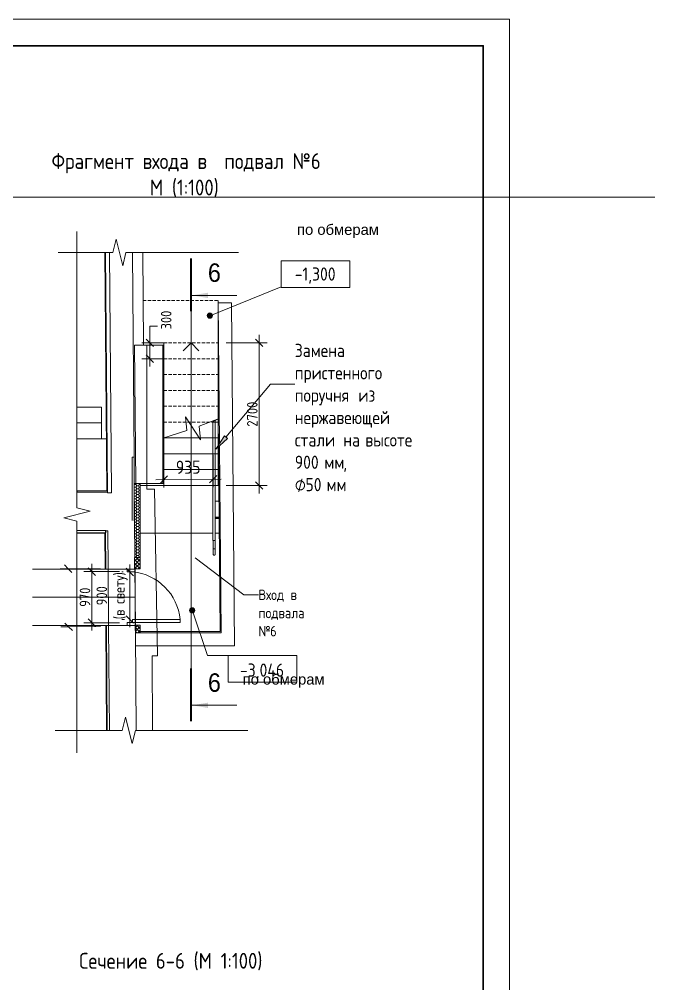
# Model space of a CAD drawing. Header units: millimetres. Extents: x 504091 to 2165846, y 135022 to 442887.
# Drawn here: x 1345022 to 1357046, y 324328 to 342586 of the extents above; entities that cross this region are included whole.
import ezdxf
from ezdxf.enums import TextEntityAlignment as Align

# ---------------------------------------------------------------- set-up
doc = ezdxf.new("R2010")
doc.units = ezdxf.units.MM
doc.linetypes.add('IMPORT-ADSK_Штриховая_ш3 п1_5 _2_', pattern=[4.5, 3, -1.5])
doc.layers.get('Defpoints').update_dxf_attribs({"color": 255})
for name, color, linetype, lineweight in [('+АР_Вспомогательная', 7, 'Continuous', 9), ('+АР_Выноски', 4, 'Continuous', 9), ('A-ANNO-DIMS', 211, 'Continuous', 9), ('A-DETL', 90, 'Continuous', 9), ('A-DETL-GENF', 92, 'Continuous', 18), ('A-DETL-MEDM', 33, 'Continuous', 9), ('A-DETL-THIN', 151, 'Continuous', 18), ('G-ANNO-SYMB', 111, 'Continuous', 9), ('G-ANNO-TEXT', 231, 'Continuous', 9), ('Ramka', 7, 'Continuous', 35), ('S-STRS', 31, 'Continuous', 9), ('S-STRS-ANNO', 31, 'Continuous', 18), ('Аннотация', 7, 'Continuous', 9), ('Барболитна входные группы План подвала_dwg', 252, 'Continuous', 9), ('Двери', 7, 'Continuous', 20), ('Ограждение', 7, 'Continuous', 18), ('Перекрытие', 7, 'Continuous', 18), ('размеры', 7, 'Continuous', 9)]:
    doc.layers.add(name, color=color, linetype=linetype, lineweight=lineweight)
doc.layers.add('ВСПОМОГАТЕЛЬНЫЙ', color=52, linetype='Continuous', lineweight=5, plot=False)
doc.styles.add('Arial', font='arial.ttf', dxfattribs={"height": 250})
doc.styles.add('GOST Common', font='GOST_Common.ttf', dxfattribs={"width": 0.9, "height": 350})
doc.styles.add('GOST Common_1', font='GOST_Common.ttf', dxfattribs={"width": 0.9, "height": 250})
doc.styles.add('GOST Common_2', font='GOST_Common.ttf', dxfattribs={"width": 0.9, "height": 200})
doc.styles.add('GOST Common_4', font='GOST_Common.ttf', dxfattribs={"width": 0.9, "height": 200})
doc.styles.add('GOST Common_6', font='GOST_Common.ttf', dxfattribs={"width": 0.9, "height": 200})
doc.styles.add('RAMKA', font='isocpeur.ttf', dxfattribs={"oblique": 15, "height": 2.5})
doc.styles.get("Standard").update_dxf_attribs({"font": 'arial.ttf'})
doc.dimstyles.new('ADSK_Основной_2_5_мм_Округление_до_10_мм', dxfattribs={"dimscale": 304.8, "dimtxt": 251.428749, "dimasz": 0.463911, "dimexe": 0.492126, "dimexo": 0.492126, "dimgap": 0.098425, "dimtad": 1, "dimdec": 0, "dimrnd": 10, "dimdsep": 46, "dimtxsty": 'GOST Common_1', "dimblk1": 'OBLIQUE', "dimblk2": 'OBLIQUE', "dimsah": 1, "dimcen": 0.09, "dimdle": 0.492126, "dimazin": 2, "dimtfac": 1, "dimtdec": 4, "dimtix": 1, "dimtmove": 0, "dimatfit": 3, "dimfxl": 0, "dimtvp": 1, "dimtolj": 1, "dimtzin": 0, "dimlwd": 20, "dimlwe": 20, "dimarcsym": 0})
doc.dimstyles.new('ADSK_Основной_2_мм', dxfattribs={"dimscale": 304.8, "dimtxt": 201.142999, "dimasz": 0.463911, "dimexe": 0.492126, "dimexo": 0.492126, "dimgap": 0.098425, "dimtad": 1, "dimrnd": 0.01, "dimdsep": 46, "dimtxsty": 'GOST Common_4', "dimblk1": 'OBLIQUE', "dimblk2": 'OBLIQUE', "dimsah": 1, "dimcen": 0.09, "dimdle": 0.492126, "dimazin": 2, "dimtfac": 1, "dimtdec": 4, "dimtix": 1, "dimtmove": 0, "dimatfit": 3, "dimfxl": 0, "dimtvp": 1, "dimtolj": 1, "dimtzin": 0, "dimlwd": 20, "dimlwe": 20, "dimarcsym": 0})
doc.dimstyles.new('ADSK_Основной_2_мм_1', dxfattribs={"dimscale": 304.8, "dimtxt": 201.142999, "dimasz": 0.463911, "dimexe": 0.492126, "dimexo": 0.492126, "dimgap": 0.098425, "dimtad": 1, "dimrnd": 0.01, "dimdsep": 46, "dimtxsty": 'GOST Common_4', "dimblk1": 'OBLIQUE', "dimblk2": 'OBLIQUE', "dimsah": 1, "dimcen": 0.09, "dimdle": 0.492126, "dimazin": 2, "dimtfac": 1, "dimtdec": 4, "dimtix": 1, "dimtmove": 1, "dimatfit": 3, "dimfxl": 0, "dimtvp": 1, "dimtolj": 1, "dimtzin": 0, "dimlwd": 20, "dimlwe": 20, "dimarcsym": 0})
pattern_1 = [(45, (1361008.09, 335595.134), (-35.35534, 35.35534), []), (135, (1361008.09, 335595.134), (-35.35534, -35.35534), [])]

# ---------------------------------------------------------------- blocks, each defined once
blk = doc.blocks.new('Барболитна входные группы План подвала_dwg_Тип перил - Перила_Внутренний_-6625185-План подвала-498548-6-6')
at = {"layer": 'Ограждение'}
for p, q in [((55402, 20152), (55402, 20105)), ((55420, 20111), (55424, 20111)), ((55442, 20105), (55442, 20152))]:
    blk.add_line(p, q, dxfattribs=at)
blk = doc.blocks.new('Барболитна входные группы План подвала_dwg_Тип перил - Перила_Внутренний_-V11-План подвала-498549-6-6')
at = {"layer": 'Ограждение', "flags": 128}
blk.add_lwpolyline([(55442, 20110), (55442, 21298), (55402, 21298), (55402, 20110)], dxfattribs=at)
blk = doc.blocks.new('Барболитна входные группы План подвала_dwg_Тип верхнего поручня - Верхний поручень_Внутренний_-6634696-План подвала-498550-6-6')
at = {"layer": 'Ограждение'}
for p, q in [((56935, 19725), (56935, 19565)), ((56975, 19565), (56975, 19725)), ((56953, 19565), (56958, 19565))]:
    blk.add_line(p, q, dxfattribs=at)
blk = doc.blocks.new('Барболитна входные группы План подвала_dwg_Тип верхнего поручня - D40 шаг 200-16091-План подвала-498551-6-6')
at = {"layer": 'Ограждение', "flags": 128}
for points in [[(0, 20), (4, 20), (8, 20), (12, 20), (16, 20), (20, 20), (24, 20), (28, 20), (31, 20), (35, 20), (39, 20), (43, 20), (46, 20), (50, 20), (53, 20), (56, 20), (60, 20), (63, 20), (66, 20), (69, 20), (72, 20), (74, 20), (77, 20), (80, 20), (82, 20), (84, 20), (86, 20), (88, 20), (90, 20), (92, 20), (93, 20), (95, 20), (96, 20), (97, 20), (98, 20), (99, 20), (99, 20), (100, 20), (100, 20), (100, 20), (100, 20), (100, 20), (100, 20), (99, 20), (99, 20), (98, 20), (97, 20), (96, 20), (95, 20), (94, 20), (92, 20), (90, 20), (89, 20), (87, 20), (85, 20), (83, 20), (80, 20), (78, 20), (75, 20), (72, 20), (70, 20), (67, 20), (64, 20), (61, 20), (57, 20), (54, 20), (51, 20), (47, 20), (44, 20), (40, 20), (36, 20), (32, 20), (29, 20), (25, 20), (21, 20), (17, 20), (13, 20), (9, 20), (5, 20), (1, 20)], [(0, -20), (4, -20), (8, -20), (12, -20), (16, -20), (20, -20), (24, -20), (28, -20), (31, -20), (35, -20), (39, -20), (43, -20), (46, -20), (50, -20), (53, -20), (56, -20), (60, -20), (63, -20), (66, -20), (69, -20), (72, -20), (74, -20), (77, -20), (80, -20), (82, -20), (84, -20), (86, -20), (88, -20), (90, -20), (92, -20), (93, -20), (95, -20), (96, -20), (97, -20), (98, -20), (99, -20), (99, -20), (100, -20), (100, -20), (100, -20), (100, -20), (100, -20), (100, -20), (99, -20), (99, -20), (98, -20), (97, -20), (96, -20), (95, -20), (94, -20), (92, -20), (90, -20), (89, -20), (87, -20), (85, -20), (83, -20), (80, -20), (78, -20), (75, -20), (72, -20), (70, -20), (67, -20), (64, -20), (61, -20), (57, -20), (54, -20), (51, -20), (47, -20), (44, -20), (40, -20), (36, -20), (32, -20), (29, -20), (25, -20), (21, -20), (17, -20), (13, -20), (9, -20), (5, -20), (1, -20)]]:
    blk.add_lwpolyline(points, close=True, dxfattribs=at)
for points in [[(0, 2), (0, 0), (0, -2)], [(100, 20), (101, 20), (102, 20), (102, 20), (103, 20), (104, 20), (105, 19), (106, 19), (106, 19), (107, 19), (108, 18), (109, 18), (109, 18), (110, 17), (111, 17), (111, 17), (112, 16), (113, 16), (113, 15), (114, 14), (114, 14), (115, 13), (115, 13), (116, 12), (116, 11), (117, 11), (117, 10), (118, 9), (118, 9), (118, 8), (119, 7), (119, 6), (119, 6), (119, 5), (120, 4), (120, 3), (120, 3), (120, 2), (120, 1), (120, 0), (120, 0), (120, -1), (120, -2), (120, -2), (120, -3), (120, -4), (119, -5), (119, -6), (119, -6), (119, -7), (118, -8), (118, -9), (118, -9), (117, -10), (117, -11), (117, -11), (116, -12), (116, -13), (115, -13), (114, -14), (114, -14), (113, -15), (113, -15), (112, -16), (111, -16), (111, -17), (110, -17), (109, -18), (109, -18), (108, -18), (107, -19), (106, -19), (106, -19), (105, -19), (104, -20), (103, -20), (103, -20), (102, -20), (101, -20), (100, -20), (100, -20)]]:
    blk.add_lwpolyline(points, dxfattribs=at)
blk = doc.blocks.new('Барболитна входные группы План подвала_dwg_Тип верхнего поручня - Верхний поручень_Внутренний_-V12-План подвала-498552-6-6')
at = {"layer": 'Ограждение', "flags": 128}
for points in [[(56975, 21965), (56975, 21997), (56935, 21979), (56935, 21965)], [(56935, 19725), (56935, 19565), (56975, 19565), (56975, 19725)]]:
    blk.add_lwpolyline(points, dxfattribs=at)
blk = doc.blocks.new('Барболитна входные группы План подвала_dwg_Тип перил - Перила_Внутренний_-6646849-План подвала-498553-6-6')
at = {"layer": 'Ограждение', "flags": 128}
blk.add_lwpolyline([(56975, 21965), (56975, 21997), (56935, 21979), (56935, 21965)], dxfattribs=at)
blk = doc.blocks.new('Барболитна входные группы План подвала_dwg_ADSK_Ограждение_Опоры_Г_образная - D15 высота60 консоль80-V13-План подвала-498554-6-6')
at = {"layer": 'Ограждение', "flags": 128}
blk.add_lwpolyline([(7.5, 20.8), (7.5, 80), (0, 80), (-7.5, 80), (-7.5, 20.8)], dxfattribs=at)
blk = doc.blocks.new('Барболитна входные группы План подвала_dwg_Высотные отметки - Рамка-12095-План подвала-498584-6-6')
at = {"layer": 'Аннотация', "flags": 128}
blk.add_lwpolyline([(-6.5, 0), (-6.5, 5), (6.5, 5), (6.5, 0)], close=True, dxfattribs=at)
blk = doc.blocks.new('_Oblique')
at = {"color": 0, "linetype": 'ByBlock', "lineweight": -2}
blk.add_line((-0.5, -0.5), (0.5, 0.5), dxfattribs=at)
blk = doc.blocks.new('*D2461')
at = {"layer": 'A-ANNO-DIMS', "color": 0, "lineweight": 20, "transparency": 16777216}
for p, q in [((1349561, 333610), (1349561, 336610)), ((1348936, 336460), (1349711, 336460)), ((1348936, 333760), (1349711, 333760))]:
    blk.add_line(p, q, dxfattribs=at)
at = {"layer": 'Defpoints', "color": 0, "lineweight": 20, "transparency": 16777216}
for p in [(1348786, 336460), (1349561, 336460), (1348786, 333760)]:
    blk.add_point(p, dxfattribs=at)
at = {"layer": 'A-ANNO-DIMS', "color": 0, "lineweight": 20, "transparency": 16777216, "xscale": 141.4, "yscale": 141.4, "zscale": 141.4}
for p, rotation in [((1349561, 336460), 90), ((1349561, 333760), 270)]:
    blk.add_blockref('_Oblique', p, dxfattribs=dict(at, rotation=rotation))
at = {"layer": 'A-ANNO-DIMS', "color": 0, "transparency": 16777216, "insert": (1349431, 335110), "char_height": 200, "width": 605.47, "attachment_point": 5, "rotation": 90, "style": 'GOST Common_4'}
blk.add_mtext('\\A1;2700', dxfattribs=at)
blk = doc.blocks.new('*D2462')
at = {"layer": 'A-ANNO-DIMS', "color": 0, "lineweight": 20, "transparency": 16777216}
for p, q in [((1347634, 336778), (1347493, 336778)), ((1347493, 336778), (1347493, 336460)), ((1347493, 336010), (1347493, 336610)), ((1347818, 336460), (1347343, 336460)), ((1347818, 336160), (1347343, 336160))]:
    blk.add_line(p, q, dxfattribs=at)
at = {"layer": 'Defpoints', "color": 0, "lineweight": 20, "transparency": 16777216}
for p in [(1347493, 336460), (1347968, 336460), (1347968, 336160)]:
    blk.add_point(p, dxfattribs=at)
at = {"layer": 'A-ANNO-DIMS', "color": 0, "lineweight": 20, "transparency": 16777216, "xscale": 141.4, "yscale": 141.4, "zscale": 141.4}
for p, rotation in [((1347493, 336460), 90), ((1347493, 336160), 270)]:
    blk.add_blockref('_Oblique', p, dxfattribs=dict(at, rotation=rotation))
at = {"layer": 'A-ANNO-DIMS', "color": 0, "transparency": 16777216, "insert": (1347702, 336714), "char_height": 200, "width": 454.11, "attachment_point": 1, "rotation": 90, "line_spacing_factor": 1.022761, "style": 'GOST Common_4'}
blk.add_mtext('\\A1;300', dxfattribs=at)
blk = doc.blocks.new('*D2518')
at = {"layer": 'Defpoints', "color": 0, "lineweight": 20, "transparency": 16777216}
for p in [(1347140, 332123), (1347112, 331223), (1347163, 331223)]:
    blk.add_point(p, dxfattribs=at)
at = {"layer": 'размеры', "color": 0, "transparency": 16777216}
for p, q in [((1346990, 332123), (1346962, 332123)), ((1347112, 332123), (1347112, 332264)), ((1347112, 332123), (1347112, 331223)), ((1347013, 331223), (1346962, 331223)), ((1347112, 331223), (1347112, 331081))]:
    blk.add_line(p, q, dxfattribs=at)
at = {"layer": 'размеры', "color": 0, "transparency": 16777216, "xscale": 141.4, "yscale": 141.4, "zscale": 141.4}
for p, rotation in [((1347112, 332123), 270), ((1347112, 331223), 90)]:
    blk.add_blockref('_Oblique', p, dxfattribs=dict(at, rotation=rotation))
at = {"layer": 'размеры', "color": 0, "lineweight": 20, "transparency": 16777216, "insert": (1346776, 331673), "char_height": 200, "attachment_point": 5, "rotation": 90, "style": 'GOST Common_6'}
blk.add_mtext('\\A1;900 \\P(в свету)', dxfattribs=at)
blk = doc.blocks.new('*D2479')
at = {"layer": 'Defpoints', "color": 0, "lineweight": 20, "transparency": 16777216}
for p in [(1347065, 332129), (1346395, 331162), (1347065, 331162)]:
    blk.add_point(p, dxfattribs=at)
at = {"layer": 'размеры', "color": 0, "transparency": 16777216}
for p, q in [((1346915, 332129), (1346245, 332129)), ((1346395, 332279), (1346395, 331012)), ((1346915, 331162), (1346245, 331162))]:
    blk.add_line(p, q, dxfattribs=at)
at = {"layer": 'размеры', "color": 0, "transparency": 16777216, "xscale": 141.4, "yscale": 141.4, "zscale": 141.4}
for p, rotation in [((1346395, 332129), 90), ((1346395, 331162), 270)]:
    blk.add_blockref('_Oblique', p, dxfattribs=dict(at, rotation=rotation))
at = {"layer": 'размеры', "color": 0, "lineweight": 20, "transparency": 16777216, "insert": (1346265, 331645), "char_height": 200, "attachment_point": 5, "rotation": 90, "style": 'GOST Common_6'}
blk.add_mtext('\\A1;970', dxfattribs=at)
blk = doc.blocks.new('FORMAT_REV_SPDS1')
at = {"lineweight": 5}
blk.add_lwpolyline([(0, 0), (0, 420), (594, 420), (594, 0)], close=True, dxfattribs=at)
at = {"lineweight": 30}
blk.add_lwpolyline([(20, 5), (20, 415), (589, 415), (589, 5)], close=True, dxfattribs=at)
at = {"style": 'RAMKA', "oblique": 15, "width": 0.9}
for tag, height, p in [('СТРАНИЦА', 0.00025, (589, 415)), ('ДАТА1', 2.5, (464, 32.5)), ('ДАТА2', 2.5, (464, 27.5)), ('СТАДИЯ', 2.5, (546.5, 25)), ('ЛИСТ', 2.5, (561.5, 25)), ('ЛИСТОВ', 2.5, (579, 25)), ('ДАТА3', 2.5, (464, 22.5)), ('ДАТА4', 2.5, (464, 17.5)), ('ДАТА5', 2.5, (464, 12.5)), ('ДАТА6', 2.5, (464, 7.5))]:
    blk.add_attdef(tag, text='', height=height, dxfattribs=at).set_placement(p, align=Align.MIDDLE_CENTER)
at = {"style": 'RAMKA', "oblique": 15, "width": 0.9, "flags": 8}
blk.add_attdef('ШИФР', text='', height=5, dxfattribs=at).set_placement((529, 55), align=Align.MIDDLE_CENTER)
at = {"style": 'RAMKA', "oblique": 15, "width": 0.9}
for tag, p in [('ОБЪЕКТ_001', (523.43, 41.25)), ('КОМПЛЕКТ_001', (496.92, 26.25)), ('КОМПАНИЯ_001', (547.72, 13.33)), ('НАИМЕНОВАНИЕ_001', (487.02, 11.62)), ('КОМПАНИЯ_002', (553.45, 9.17))]:
    blk.add_attdef(tag, p, '', height=2.5, dxfattribs=at)
for tag, p in [('ДОЛЖНОСТЬ1', (405, 32.5)), ('ФИО1', (425, 32.5)), ('ДОЛЖНОСТЬ2', (405, 27.5)), ('ФИО2', (425, 27.5)), ('ДОЛЖНОСТЬ3', (405, 22.5)), ('ФИО3', (425, 22.5)), ('ДОЛЖНОСТЬ4', (405, 17.5)), ('ФИО4', (425, 17.5)), ('ДОЛЖНОСТЬ5', (405, 12.5)), ('ФИО5', (425, 12.5)), ('ДОЛЖНОСТЬ6', (405, 7.5)), ('ФИО6', (425, 7.5))]:
    blk.add_attdef(tag, text='', height=2.5, dxfattribs=at).set_placement(p, align=Align.MIDDLE_LEFT)
at = {"style": 'RAMKA', "oblique": 15, "width": 0.9, "flags": 8}
blk.add_attdef('ФОРМАТЛИСТА', text='', height=2.5, dxfattribs=at).set_placement((560, 2.5), align=Align.MIDDLE_LEFT)

msp = doc.modelspace()

# ---------------------------------------------------------------- hatches: boundary and pattern name
at = {"layer": 'A-DETL-GENF'}
for points in [[(1348628.0753, 336926.106), (1348641.0162, 336927.8097), (1348653.0753, 336932.8047), (1348663.4306, 336940.7506), (1348671.3765, 336951.106), (1348676.3716, 336963.165), (1348678.0753, 336976.106), (1348676.3716, 336989.0469), (1348671.3765, 337001.106), (1348663.4306, 337011.4613), (1348653.0753, 337019.4072), (1348641.0162, 337024.4023), (1348628.0753, 337026.106), (1348615.1343, 337024.4023), (1348603.0753, 337019.4072), (1348592.7199, 337011.4613), (1348584.774, 337001.106), (1348579.779, 336989.0469), (1348578.0753, 336976.106), (1348579.779, 336963.165), (1348584.774, 336951.106), (1348592.7199, 336940.7506), (1348603.0753, 336932.8047), (1348615.1343, 336927.8097)], [(1348739.1007, 334444.6536), (1348962.2983, 334648.964), (1348901.8136, 334699.7701)], [(1348292.7885, 331346.3693), (1348305.7295, 331348.073), (1348317.7885, 331353.0681), (1348328.1439, 331361.014), (1348336.0898, 331371.3693), (1348341.0848, 331383.4284), (1348342.7885, 331396.3693), (1348341.0848, 331409.3103), (1348336.0898, 331421.3693), (1348328.1439, 331431.7247), (1348317.7885, 331439.6706), (1348305.7295, 331444.6656), (1348292.7885, 331446.3693), (1348279.8476, 331444.6656), (1348267.7885, 331439.6706), (1348257.4332, 331431.7247), (1348249.4873, 331421.3693), (1348244.4922, 331409.3103), (1348242.7885, 331396.3693), (1348244.4922, 331383.4284), (1348249.4873, 331371.3693), (1348257.4332, 331361.014), (1348267.7885, 331353.0681), (1348279.8476, 331348.073)]]:
    msp.add_hatch(color=250, dxfattribs=at).paths.add_polyline_path(points)
at = {"layer": 'A-DETL-GENF', "lineweight": 9}
h = msp.add_hatch(dxfattribs=at)
h.set_pattern_fill('FP5_9', style=0, pattern_type=2)
h.set_pattern_definition([(0, (1361008.09, 335595.134), (47.625, 27.496), [31.75, -63.5]), (120, (1361008.09, 335595.134), (-47.624735, 27.49646), [31.75, -63.5]), (60, (1361008.09, 335595.134), (0.000265, 54.99246), [0, -63.5, 31.75, 0])])
h.paths.add_polyline_path([(1347210.5374, 332397.9036), (1347310.5374, 332397.9036), (1347310.5374, 333798.9575), (1347197.4998, 333798.9575), (1347208.8899, 332397.9036)])
h = msp.add_hatch(dxfattribs=at)
h.set_pattern_fill('FP5_10', style=0, pattern_type=2)
h.set_pattern_definition(pattern_1)
h.paths.add_polyline_path([(1347310.5374, 332183.73), (1347310.5374, 332397.9036), (1347204.6391, 332397.9036), (1347205.1313, 332182.917)])
h = msp.add_hatch(dxfattribs=at)
h.set_pattern_fill('FP5_10', style=0, pattern_type=2)
h.set_pattern_definition(pattern_1)
h.paths.add_polyline_path([(1347310.5374, 330972.8307), (1347310.5374, 331115.917), (1347220.4752, 331115.917), (1347220.4752, 330972.8307)])

# ---------------------------------------------------------------- linework, layer by layer
at = {"layer": '+АР_Вспомогательная', "color": 7, "linetype": 'Continuous', "ltscale": 50}
for points in [[(1346112.7319, 338569.9935), (1346112.7319, 333335.7969), (1346362.7319, 333273.2969), (1345862.7319, 333148.2969), (1346112.7319, 333085.7969), (1346112.7319, 328700.6336)], [(1345759.2826, 338171.087), (1346790.4599, 338171.087), (1346852.9599, 338421.087), (1346977.9599, 337921.087), (1347040.4599, 338171.087), (1349171.3737, 338171.087)], [(1347736.1165, 334653.3439), (1348189.9155, 334800.6352), (1348169.1077, 335057.4878), (1348447.571, 334623.8023), (1348426.7632, 334880.6549), (1348806.6734, 335027.416)], [(1345700.7812, 329123.6713), (1346968.308, 329123.6713), (1347030.808, 329373.6713), (1347155.808, 328873.6713), (1347218.308, 329123.6713), (1349349.2218, 329123.6713)]]:
    msp.add_lwpolyline(points, dxfattribs=at)
at = {"layer": '+АР_Выноски', "color": 7, "linetype": 'Continuous', "ltscale": 100}
for p, q in [((1348292.8197, 337358.7236), (1349137.2597, 337358.7236)), ((1348292.8197, 329598.4277), (1349137.2597, 329598.4277))]:
    msp.add_line(p, q, dxfattribs=at)
at = {"layer": '+АР_Выноски', "color": 7, "linetype": 'Continuous', "ltscale": 100, "const_width": 40}
for points in [[(1348272.8197, 337058.7236), (1348272.8197, 338058.7236)], [(1348272.8197, 329298.4277), (1348272.8197, 330298.4277)]]:
    msp.add_lwpolyline(points, dxfattribs=at)
at = {"layer": '+АР_Выноски', "color": 7, "linetype": 'Continuous', "ltscale": 100}
for points in [[(1348292.8197, 337358.7236), (1348593.2698, 337409.0016), (1348593.2698, 337308.4456)], [(1348292.8197, 329598.4277), (1348593.2698, 329648.7057), (1348593.2698, 329548.1497)]]:
    msp.add_solid(points, dxfattribs=at)
at = {"layer": 'A-DETL', "color": 18, "true_color": 0x000000}
for p, q in [((1346639.5427, 338171.087), (1346676.2407, 333656.9862)), ((1346641.5428, 338171.087), (1346678.2572, 333654.9657)), ((1346651.5431, 338171.087), (1346688.5141, 333623.4031)), ((1346768.5115, 333624.0534), (1346731.5458, 338171.087)), ((1347369.859, 336414.2414), (1347357.6457, 338171.087)), ((1348628.0915, 336974.6325), (1349979.6154, 337521.0569)), ((1347437.1191, 336414.2414), (1347369.859, 336414.2414)), ((1347437.1191, 333688.2303), (1347437.1191, 336414.2414)), ((1347756.1254, 336418.6814), (1347713.0817, 336418.6814)), ((1347755.9305, 333818.9575), (1347755.9305, 336393.9575)), ((1346575.3727, 335244.8227), (1346112.7319, 335244.8227)), ((1346112.7319, 335244.8227), (1346575.3727, 335244.8227)), ((1346575.3727, 334944.8227), (1346575.3727, 335244.8227)), ((1348804.6391, 335027.0673), (1348730.4708, 334992.4821)), ((1348804.6391, 334960.2305), (1348804.6391, 335027.0673)), ((1346575.3727, 334944.8227), (1346112.7319, 334944.8227)), ((1346112.7319, 334944.8227), (1346575.3727, 334944.8227)), ((1346575.3727, 334644.8227), (1346575.3727, 334944.8227)), ((1348681.2708, 334960.2305), (1348661.307, 334960.2305)), ((1348661.307, 334960.2305), (1348681.2708, 334960.2305)), ((1348804.6391, 334960.2305), (1348731.2708, 334960.2305)), ((1348731.2708, 334960.2305), (1348804.6391, 334960.2305)), ((1348807.9929, 334960.2609), (1348787.9937, 334960.0796)), ((1348787.9937, 334960.0796), (1348791.914, 334527.4593)), ((1348790.7109, 334660.2305), (1348731.2708, 334660.2305)), ((1348731.2708, 334660.2305), (1348790.7109, 334660.2305)), ((1346112.7319, 334644.8227), (1346575.3727, 334644.8227)), ((1348792.2238, 334493.2813), (1348823.9441, 330992.8307)), ((1348793.4294, 334360.2305), (1348731.2708, 334360.2305)), ((1348731.2708, 334360.2305), (1348793.4294, 334360.2305)), ((1348796.148, 334060.2305), (1348731.2708, 334060.2305)), ((1348731.2708, 334060.2305), (1348796.148, 334060.2305)), ((1348681.2708, 333760.2305), (1347310.5374, 333760.2305)), ((1347310.5374, 333760.2305), (1348681.2708, 333760.2305)), ((1347736.1055, 333798.9575), (1347755.9305, 333798.9575)), ((1347755.9305, 333798.9575), (1347755.9305, 333818.9575)), ((1348798.8665, 333760.2305), (1348731.2708, 333760.2305)), ((1348731.2708, 333760.2305), (1348798.8665, 333760.2305)), ((1346113.996, 333650.6591), (1346113.7942, 333630.6601)), ((1346113.7942, 333630.6601), (1346120.5216, 333630.5922)), ((1346114.1171, 333662.6585), (1346113.996, 333650.6591)), ((1346113.996, 333650.6591), (1346688.3397, 333644.8635)), ((1346678.2572, 333654.9657), (1346114.0969, 333660.6586)), ((1346676.2407, 333656.9862), (1346114.1171, 333662.6585)), ((1346688.5141, 333623.4031), (1346768.5115, 333624.0534)), ((1346688.8984, 333624.8568), (1346689.1002, 333644.8558)), ((1347578.2125, 333688.2303), (1347437.1191, 333688.2303)), ((1347639.3864, 330533.4076), (1347578.2125, 333688.2303)), ((1348801.5851, 333460.2305), (1348731.2708, 333460.2305)), ((1348731.2708, 333460.2305), (1348801.5851, 333460.2305)), ((1348804.3036, 333160.2305), (1348731.2708, 333160.2305)), ((1348731.2708, 333160.2305), (1348804.3036, 333160.2305)), ((1348804.6391, 332860.2305), (1348804.6391, 333123.2082)), ((1346113.2566, 332910.6289), (1346112.7319, 332858.6315)), ((1346112.7319, 332858.6315), (1346643.1693, 332853.2789)), ((1346112.7521, 332860.6314), (1346645.1533, 332855.259)), ((1346645.0719, 332865.2604), (1346112.853, 332870.6309)), ((1346659.0189, 332905.1217), (1346113.2566, 332910.6289)), ((1346643.1693, 332853.2789), (1346648.5559, 332178.3483)), ((1346645.0719, 332865.2604), (1346658.6153, 332865.1237)), ((1346645.1533, 332855.259), (1346650.6562, 332178.3654)), ((1346694.7584, 332904.0378), (1346654.7597, 332903.7127)), ((1346654.7597, 332903.7127), (1346655.0731, 332865.1594)), ((1346655.0731, 332865.1594), (1346660.5452, 332178.4458)), ((1346658.6153, 332865.1237), (1346659.0189, 332905.1217)), ((1348681.2708, 332860.2305), (1347310.5374, 332860.2305)), ((1347310.5374, 332860.2305), (1348681.2708, 332860.2305)), ((1348804.6391, 332860.2305), (1348731.2708, 332860.2305)), ((1348731.2708, 332860.2305), (1348804.6391, 332860.2305)), ((1346648.5559, 332178.3483), (1346700.5542, 332178.771)), ((1348308.7598, 331349.3283), (1348583.756, 330539.3688)), ((1346709.4965, 331111.771), (1346657.3306, 331111.3485)), ((1346657.3306, 331111.347), (1346673.4896, 329123.6713)), ((1346659.4924, 331111.3645), (1346675.4897, 329123.6713)), ((1346685.49, 329123.6713), (1346669.4979, 331090.8181)), ((1348823.9441, 330992.8307), (1347310.5374, 330992.8307)), ((1347539.9329, 329123.6713), (1347533.0101, 330534.6665)), ((1347533.0101, 330534.6665), (1347639.3864, 330533.4076)), ((1348583.756, 330539.3688), (1349626.5946, 330539.3688))]:
    msp.add_line(p, q, dxfattribs=at)
at = {"layer": 'A-DETL', "color": 18, "lineweight": 18, "true_color": 0x000000}
for p, q in [((1348932.0559, 334674.367), (1349776.6817, 335679.895)), ((1349776.6817, 335679.895), (1350234.8118, 335679.895)), ((1346668.21, 334644.8227), (1346112.7319, 334644.8227)), ((1346112.7319, 333662.6724), (1346114.1171, 333662.6585)), ((1346112.7319, 333644.8227), (1346113.9371, 333644.8227)), ((1346113.7942, 333630.6601), (1346112.7319, 333630.6708)), ((1348807.0221, 332860.2305), (1348804.6391, 332860.2305)), ((1348349.2982, 332388.0823), (1349270.3384, 331690.6525)), ((1346709.4965, 331091.1432), (1346700.5542, 332191.1069)), ((1347210.5374, 332195.2529), (1347219.4797, 331095.2892)), ((1349270.3384, 331690.6525), (1349547.7874, 331690.6525)), ((1346669.4979, 331090.8181), (1346669.3977, 331111.4463))]:
    msp.add_line(p, q, dxfattribs=at)
at = {"layer": 'A-DETL', "color": 18, "linetype": 'IMPORT-ADSK_Штриховая_ш3 п1_5 _2_', "lineweight": 18, "true_color": 0x000000}
for p, q in [((1348731.2708, 334960.2305), (1348681.2708, 334960.2305)), ((1348681.2708, 334960.2305), (1348681.2708, 332720.2305)), ((1348731.2708, 332720.2305), (1348731.2708, 334960.2305)), ((1348681.2708, 332720.2305), (1348731.2708, 332720.2305)), ((1347204.6391, 332397.9036), (1347204.6391, 332182.917)), ((1347210.5374, 332182.917), (1347310.5374, 332182.917)), ((1347219.4797, 331095.2892), (1347219.4797, 330972.8307))]:
    msp.add_line(p, q, dxfattribs=at)
at = {"layer": 'A-DETL'}
for centre, start, end in [((1348628.0753, 336976.106), 112.68584919, 114.54545454), ((1348628.0753, 336976.106), 245.45454546, 247.31415081), ((1348628.0753, 336976.106), 80.13705723, 83.64133293), ((1348628.0753, 336976.106), 276.35866707, 279.86294277), ((1348628.0753, 336976.106), 49.09090909, 50.84897235), ((1348628.0753, 336976.106), 309.15102765, 310.90909091), ((1348292.7885, 331396.3693), 129.15102765, 130.90909091), ((1348292.7885, 331396.3693), 96.35866707, 99.86294277), ((1348292.7885, 331396.3693), 65.45454546, 67.31415081), ((1348292.7885, 331396.3693), 229.09090909, 230.84897235), ((1348292.7885, 331396.3693), 260.13705723, 263.64133293), ((1348292.7885, 331396.3693), 292.68584919, 294.54545454)]:
    msp.add_arc(centre, 50, start, end, dxfattribs=at)
at = {"layer": 'A-DETL-MEDM', "color": 18, "true_color": 0x000000}
for p, q in [((1346651.9392, 338171.087), (1346688.8984, 333624.8568)), ((1347193.4802, 334293.3936), (1347161.956, 338171.087)), ((1349038.3282, 337216.9262), (1348787.5561, 337215.5316)), ((1348787.5561, 337215.5316), (1348811.6347, 334558.3792)), ((1349096.4019, 330722.8307), (1349038.3282, 337216.9262)), ((1347713.0817, 336418.6814), (1347203.1014, 336414.1994)), ((1347203.1014, 336414.1994), (1347226.0858, 333798.9575)), ((1347736.1055, 333798.9575), (1347736.1055, 336418.6814)), ((1348812.06, 334511.439), (1348844.1262, 330972.8307)), ((1347197.4998, 333798.9575), (1347196.6708, 333900.9298)), ((1347310.5374, 333798.9575), (1347736.1055, 333798.9575)), ((1346688.8984, 333624.8568), (1346120.5216, 333630.5922)), ((1346113.2566, 332910.6289), (1346694.7525, 332904.7611)), ((1346694.7525, 332904.7611), (1346700.5542, 332191.1069)), ((1346700.5542, 332178.771), (1347204.6391, 332182.8691)), ((1347219.4797, 331115.917), (1346709.4965, 331111.771)), ((1346709.4965, 331091.1432), (1346725.4914, 329123.6713)), ((1346725.4914, 329123.6713), (1346709.4965, 331091.1432)), ((1347235.5082, 329123.6713), (1347220.4752, 330972.8307)), ((1347220.4752, 330972.8307), (1347220.4752, 330722.8307)), ((1348844.1262, 330972.8307), (1347310.5374, 330972.8307)), ((1347220.4752, 330722.8307), (1349096.4019, 330722.8307))]:
    msp.add_line(p, q, dxfattribs=at)
at = {"layer": 'A-DETL-THIN', "color": 18, "true_color": 0x000000}
for p, q in [((1348682.5891, 334810.2363), (1348690.7766, 333878.6263)), ((1348901.8136, 334699.7701), (1348739.1007, 334444.6536)), ((1348962.2983, 334648.964), (1348901.8136, 334699.7701)), ((1348739.1007, 334444.6536), (1348962.2983, 334648.964)), ((1347755.9305, 333870.8665), (1347825.5542, 333941.725)), ((1348690.7766, 333878.6263), (1348760.8526, 333949.9449)), ((1347310.5374, 333798.9575), (1347197.4998, 333798.9575)), ((1347197.4998, 333798.9575), (1347208.8899, 332397.9036)), ((1347310.5374, 332397.9036), (1347310.5374, 333798.9575)), ((1348840.7708, 333879.9446), (1347605.4841, 333869.0881)), ((1347685.2744, 333798.9575), (1347755.4783, 333870.4064)), ((1347755.0388, 333920.4195), (1347755.4783, 333870.4064)), ((1347755.4783, 333870.4064), (1347756.7965, 333720.4121)), ((1348620.7007, 333807.3077), (1348690.7766, 333878.6263)), ((1348690.7766, 333878.6263), (1348692.0949, 333728.6321)), ((1347310.5374, 332397.9036), (1347204.6391, 332397.9036)), ((1347204.6391, 332397.9036), (1347205.232, 332182.8739)), ((1347310.5374, 332182.917), (1347310.5374, 332397.9036)), ((1345946.545, 332184.9771), (1345796.55, 332183.7577)), ((1345946.545, 332184.9771), (1345875.2726, 332255.1)), ((1346550.5592, 332189.8875), (1345946.545, 332184.9771)), ((1346017.8174, 332114.8542), (1345946.545, 332184.9771)), ((1347205.1313, 332182.917), (1347210.5374, 332182.917)), ((1347210.5374, 332182.917), (1347310.5374, 332183.73)), ((1345955.4873, 331085.0134), (1345805.4923, 331083.794)), ((1345955.4873, 331085.0134), (1345884.2149, 331155.1363)), ((1346559.5015, 331089.9238), (1345955.4873, 331085.0134)), ((1346026.7597, 331014.8905), (1345955.4873, 331085.0134)), ((1347310.5374, 331115.917), (1347220.4752, 331115.917)), ((1347220.4752, 331115.917), (1347220.4752, 330972.8307)), ((1347310.5374, 330972.8307), (1347310.5374, 331115.917)), ((1347220.4752, 330972.8307), (1347310.5374, 330972.8307))]:
    msp.add_line(p, q, dxfattribs=at)
at = {"layer": 'A-DETL-THIN'}
for centre, start, end in [((1348628.0753, 336976.106), 0, 180), ((1348628.0753, 336976.106), 180, 0), ((1348292.7885, 331396.3693), 0, 180), ((1348292.7885, 331396.3693), 180, 0)]:
    msp.add_arc(centre, 50, start, end, dxfattribs=at)
at = {"layer": 'G-ANNO-SYMB', "color": 18, "lineweight": 20, "true_color": 0x000000}
msp.add_line((1348272.8197, 337211.9241), (1348272.8197, 329877.3245), dxfattribs=at)
at = {"layer": 'S-STRS', "color": 18, "linetype": 'IMPORT-ADSK_Штриховая_ш3 п1_5 _2_', "ltscale": 20, "true_color": 0x000000}
for p, q in [((1347363.9772, 337260.323), (1348785.9041, 337260.2305)), ((1347755.9305, 336460.2305), (1348785.9041, 336460.2305)), ((1347755.9305, 336160.2305), (1348785.9041, 336160.2305)), ((1347755.9305, 336160.2305), (1348785.9041, 336160.2305)), ((1347755.9305, 335860.2305), (1348785.9041, 335860.2305)), ((1347755.9305, 335860.2305), (1348785.9041, 335860.2305)), ((1347755.9305, 335560.2305), (1348785.9041, 335560.2305)), ((1347755.9305, 335560.2305), (1348785.9041, 335560.2305)), ((1347755.9305, 335260.2305), (1348785.9041, 335260.2305)), ((1347755.9305, 335260.2305), (1348785.9041, 335260.2305)), ((1347755.9305, 334960.2305), (1348785.9041, 334960.2305))]:
    msp.add_line(p, q, dxfattribs=at)
at = {"layer": 'S-STRS', "color": 18, "true_color": 0x000000}
for p, q in [((1348785.9041, 336160.2305), (1348785.9041, 337260.2305)), ((1347755.9305, 336160.2305), (1347755.9305, 336460.2305)), ((1347755.9305, 335860.2305), (1347755.9305, 336160.2305)), ((1348785.9041, 335860.2305), (1348785.9041, 336160.2305)), ((1347755.9305, 335560.2305), (1347755.9305, 335860.2305)), ((1348785.9041, 335560.2305), (1348785.9041, 335860.2305)), ((1347755.9305, 335260.2305), (1347755.9305, 335560.2305)), ((1348785.9041, 335260.2305), (1348785.9041, 335560.2305)), ((1347755.9305, 334960.2305), (1347755.9305, 335260.2305)), ((1348785.9041, 334960.2305), (1348785.9041, 335260.2305)), ((1347755.9305, 334660.2305), (1347755.9305, 334960.2305)), ((1348785.9041, 334660.2305), (1348785.9041, 334960.2305)), ((1347755.9305, 334360.2305), (1347755.9305, 334660.2305)), ((1347755.9305, 334660.2305), (1348785.9041, 334660.2305)), ((1347755.9305, 334660.2305), (1348785.9041, 334660.2305)), ((1348785.9041, 334518.0364), (1348785.9041, 334660.2305)), ((1348785.9041, 334360.2305), (1348785.9041, 334487.4964)), ((1347755.9305, 334060.2305), (1347755.9305, 334360.2305)), ((1347755.9305, 334360.2305), (1348785.9041, 334360.2305)), ((1347755.9305, 334360.2305), (1348785.9041, 334360.2305)), ((1348785.9041, 334060.2305), (1348785.9041, 334360.2305)), ((1347755.9305, 333760.2305), (1347755.9305, 334060.2305)), ((1347755.9305, 334060.2305), (1348785.9041, 334060.2305)), ((1347755.9305, 334060.2305), (1348785.9041, 334060.2305)), ((1348785.9041, 333760.2305), (1348785.9041, 334060.2305)), ((1347755.9305, 333760.2305), (1348785.9041, 333760.2305)), ((1347755.9305, 333760.2305), (1348785.9041, 333760.2305))]:
    msp.add_line(p, q, dxfattribs=at)
at = {"layer": 'S-STRS-ANNO', "color": 18, "true_color": 0x000000}
for p, q in [((1348270.9173, 336460.2305), (1348120.9173, 336310.2305)), ((1348270.9173, 336160.2305), (1348270.9173, 336460.2305)), ((1348270.9173, 336460.2305), (1348420.9173, 336310.2305)), ((1348270.9173, 335860.2305), (1348270.9173, 336160.2305)), ((1348270.9173, 335560.2305), (1348270.9173, 335860.2305)), ((1348270.9173, 335260.2305), (1348270.9173, 335560.2305)), ((1348270.9173, 334960.2305), (1348270.9173, 335260.2305)), ((1348270.9173, 334660.2305), (1348270.9173, 334960.2305)), ((1348270.9173, 334360.2305), (1348270.9173, 334660.2305)), ((1348270.9173, 334060.2305), (1348270.9173, 334360.2305)), ((1348270.9173, 333760.2305), (1348270.9173, 334060.2305))]:
    msp.add_line(p, q, dxfattribs=at)
at = {"layer": 'ВСПОМОГАТЕЛЬНЫЙ'}
msp.add_line((1299288.1755, 339215.218), (1357045.5484, 339215.218), dxfattribs=at)
at = {"layer": 'ВСПОМОГАТЕЛЬНЫЙ', "color": 6}
for p, q in [((1347215.0085, 332178.771), (1345269.7459, 332178.771)), ((1347215.0085, 332122.771), (1347215.0085, 331012.7585)), ((1347215.0085, 331645.271), (1345269.7459, 331645.271)), ((1347215.0085, 331645.271), (1345508.4849, 331645.271)), ((1347215.0085, 331645.271), (1346578.3962, 331645.271)), ((1347215.0085, 331111.771), (1345269.7459, 331111.771))]:
    msp.add_line(p, q, dxfattribs=at)
at = {"layer": 'Двери'}
msp.add_lwpolyline([(1348063.0085, 331167.771), (1348063.0085, 331222.771), (1347163.0085, 331222.771), (1347163.0085, 331167.771), (1348063.0085, 331167.771)], dxfattribs=at)
msp.add_arc((1347079.0438, 331138.8063), 987.5407, 4.87740864, 85.12259136, dxfattribs=at)
at = {"layer": 'Перекрытие'}
for points in [[(1347065.0085, 332122.771), (1347065.0085, 332178.771), (1347215.1151, 332178.771), (1347215.0085, 332122.771)], [(1347065.0085, 331111.771), (1347065.0085, 331167.771), (1347215.1151, 331167.771), (1347215.0085, 331111.771)]]:
    msp.add_lwpolyline(points, close=True, dxfattribs=at)

# ---------------------------------------------------------------- block references
at = {"layer": 'Ramka'}
ref = msp.add_blockref('FORMAT_REV_SPDS1', (1294900.2524, 300585.5034), dxfattribs=dict(at, xscale=100, yscale=100, zscale=100))
ref.add_attrib('СТРАНИЦА', '77', dxfattribs={"layer": '0', "height": 0.025, "style": 'RAMKA', "oblique": 15, "width": 0.9}).set_placement((1353800.2024, 342085.4684), align=Align.MIDDLE_CENTER)
at = {"layer": 'Барболитна входные группы План подвала_dwg', "color": 250, "lineweight": 18, "extrusion": (0, 0, -1), "xscale": 99.99999999999993, "yscale": 99.99999999999993, "zscale": -99.99999999999993}
msp.add_blockref('Барболитна входные группы План подвала_dwg_Высотные отметки - Рамка-12095-План подвала-498584-6-6', (-1350629.6154, 337509.7648), dxfattribs=at)
at = {"layer": 'Барболитна входные группы План подвала_dwg', "color": 7}
for name in ['Барболитна входные группы План подвала_dwg_Тип верхнего поручня - Верхний поручень_Внутренний_-V12-План подвала-498552-6-6', 'Барболитна входные группы План подвала_dwg_Тип перил - Перила_Внутренний_-6646849-План подвала-498553-6-6', 'Барболитна входные группы План подвала_dwg_Тип перил - Перила_Внутренний_-V11-План подвала-498549-6-6', 'Барболитна входные группы План подвала_dwg_Тип перил - Перила_Внутренний_-6625185-План подвала-498548-6-6', 'Барболитна входные группы План подвала_dwg_Тип верхнего поручня - Верхний поручень_Внутренний_-6634696-План подвала-498550-6-6']:
    msp.add_blockref(name, (1291755.0737, 312995.2305), dxfattribs=at)
at = {"layer": 'Барболитна входные группы План подвала_dwg', "color": 7, "rotation": 270}
for name, p in [('Барболитна входные группы План подвала_dwg_ADSK_Ограждение_Опоры_Г_образная - D15 высота60 консоль80-V13-План подвала-498554-6-6', (1348710.4708, 333143.9423)), ('Барболитна входные группы План подвала_dwg_Тип верхнего поручня - D40 шаг 200-16091-План подвала-498551-6-6', (1348710.4708, 332560.2305))]:
    msp.add_blockref(name, p, dxfattribs=at)
at = {"layer": 'Барболитна входные группы План подвала_dwg', "color": 250, "lineweight": 18, "xscale": 99.99999999999993, "yscale": 99.99999999999993, "zscale": 99.99999999999993, "rotation": 180}
msp.add_blockref('Барболитна входные группы План подвала_dwg_Высотные отметки - Рамка-12095-План подвала-498584-6-6', (1349626.5946, 330539.3688), dxfattribs=at)

# ---------------------------------------------------------------- texts
at = {"layer": '+АР_Выноски', "color": 7, "linetype": 'Continuous', "ltscale": 100, "style": 'Arial', "width": 0.9}
for p in [(1348590.8123, 337614.4641), (1348590.8123, 329854.1682)]:
    msp.add_text('6', height=350, dxfattribs=at).set_placement(p)
at = {"layer": 'G-ANNO-TEXT', "color": 7, "attachment_point": 1}
for s, insert, char_height, width, style in [('\\pi781.40936;Фрагмент входа в  подвал №6\\P\\pi2640.31846;М (1:100)', (1344851.409, 340051.0871), 300, 6507.091456, 'GOST Common_1'), ('-1,300', (1350234.6182, 337888.0202), 250, 815.316187, 'GOST Common_1'), ('Замена', (1350234.8118, 336441.4219), 250, 1248.227437, 'GOST Common_1'), ('пристенного', (1350234.8118, 336018.0886), 250, 2164.55625, 'GOST Common_1'), ('поручня', (1350234.8118, 335594.7553), 250, 1363.670437, 'GOST Common_1'), ('из', (1351437.3431, 335594.7553), 250, 375.18975, 'GOST Common_1'), ('нержавеющей', (1350234.8118, 335171.4219), 250, 2337.72075, 'GOST Common_1'), ('стали', (1350234.8118, 334748.0886), 250, 1017.341437, 'GOST Common_1'), ('на', (1351151.5931, 334748.0886), 250, 411.265688, 'GOST Common_1'), ('высоте', (1351568.3118, 334748.0886), 250, 1212.1515, 'GOST Common_1'), ('900 ', (1350234.8118, 334324.7553), 250, 678.227625, 'GOST Common_1'), ('мм', (1350794.4056, 334324.7553), 250, 432.91125, 'GOST Common_1'), ('\\fGOST Common|b0|i0|c204|p34|;\\W.9;,', (1351151.5931, 334324.7553), 250, 93.797437, 'GOST Common_1'), ('\\fGOST Common|b0|i0|c254|p34|;\\W.9;⌀', (1350234.8118, 333901.4219), 250, 245.316375, 'GOST Common_2'), ('50 ', (1350437.2181, 333901.4219), 250, 483.417562, 'GOST Common_1'), ('мм', (1350836.0775, 333901.4219), 250, 432.91125, 'GOST Common_1'), ('Вход', (1349547.7874, 331790.6525), 200, 656.582063, 'GOST Common'), ('\\fGOST Common|b0|i0|c204|p34|;\\W.9;в', (1350155.0061, 331790.6525), 200, 158.734125, 'GOST Common'), ('подвала', (1349547.7874, 331446.6941), 200, 1147.214813, 'GOST Common'), ('\\fGOST Common|b0|i0|c204|p34|;\\W.9;№', (1349547.7874, 331102.7358), 200, 266.961937, 'GOST Common'), ('\\fGOST Common|b0|i0|c204|p34|;\\W.9;6', (1349768.053, 331102.7358), 200, 158.734125, 'GOST Common'), ('-3,046', (1349197.9185, 330389.7323), 250, 1089.493313, 'GOST Common_1')]:
    msp.add_mtext(s, dxfattribs=dict(at, insert=insert, char_height=char_height, width=width, style=style))
at = {"layer": 'G-ANNO-TEXT', "color": 7, "insert": (1347983.49, 334228.938), "char_height": 250, "width": 584.430187, "attachment_point": 1, "rotation": 0.50353712, "style": 'GOST Common_1'}
msp.add_mtext('935', dxfattribs=at)
at = {"layer": 'Аннотация', "lineweight": 9, "insert": (1346156.6199, 324912.139), "char_height": 300, "attachment_point": 1, "line_spacing_factor": 1.022766, "style": 'GOST Common_6'}
msp.add_mtext_dynamic_manual_height_columns('Сечение 6-6 (М 1:100)', width=26195.080764, gutter_width=2500, heights=[5988.9934], dxfattribs=at)
at = {"layer": 'ВСПОМОГАТЕЛЬНЫЙ', "color": 6, "char_height": 200, "attachment_point": 1}
for insert in [(1350277.5868, 338704.4886), (1349249.4307, 330191.5801)]:
    msp.add_mtext_dynamic_manual_height_columns('по обмерам', width=1901.263189, gutter_width=1, heights=[0], dxfattribs=dict(at, insert=insert))

# ---------------------------------------------------------------- dimensions: what is measured, and where the dimension line sits
at = {"layer": 'A-ANNO-DIMS', "color": 18, "true_color": 0x000000}
dim = msp.add_linear_dim(base=(1347492.9601, 336460.2305), p1=(1347967.8533, 336160.2305), p2=(1347967.8533, 336460.2305), angle=90, dimstyle='ADSK_Основной_2_мм_1', override={"dimpost": '<>', "dimfxl": 300}, dxfattribs=at)
dim.commit()
dim.dimension.update_dxf_attribs({"geometry": '*D2462', "text_midpoint": (1347736.7101, 336777.5178), "dimtype": 160, "text_rotation": 90})
dim = msp.add_linear_dim(base=(1349560.7361, 336460.2305), p1=(1348785.9041, 333760.2305), p2=(1348785.9041, 336460.2305), angle=90, dimstyle='ADSK_Основной_2_мм', override={"dimpost": '<>', "dimfxl": 2700}, dxfattribs=at)
dim.commit()
dim.dimension.update_dxf_attribs({"geometry": '*D2461', "text_midpoint": (1349430.7361, 335110.2305)})
at = {"layer": 'размеры', "lineweight": 20}
dim = msp.add_linear_dim(base=(1346395.1326, 331161.771), p1=(1347065.0085, 332128.771), p2=(1347065.0085, 331161.771), angle=90, dimstyle='ADSK_Основной_2_5_мм_Округление_до_10_мм', override={"dimtxt": 230, "dimpost": '<>', "dimtxsty": 'GOST Common_6', "dimfxl": 1618.654565, "dimlwd": 65535, "dimlwe": 65535}, dxfattribs=at)
dim.commit()
dim.dimension.update_dxf_attribs({"geometry": '*D2479', "text_midpoint": (1346265.1326, 331645.271)})
dim = msp.add_linear_dim(base=(1347112.4922, 331222.771), p1=(1347140.0085, 332122.771), p2=(1347163.0085, 331222.771), angle=90, text='900 \\P(в свету)', dimstyle='ADSK_Основной_2_5_мм_Округление_до_10_мм', override={"dimtxt": 230, "dimpost": '<>', "dimtxsty": 'GOST Common_6', "dimfxl": 1618.654565, "dimlwd": 65535, "dimlwe": 65535}, dxfattribs=at)
dim.commit()
dim.dimension.update_dxf_attribs({"geometry": '*D2518', "text_midpoint": (1346775.8255, 331672.771)})

doc.saveas('drawing.dxf')
